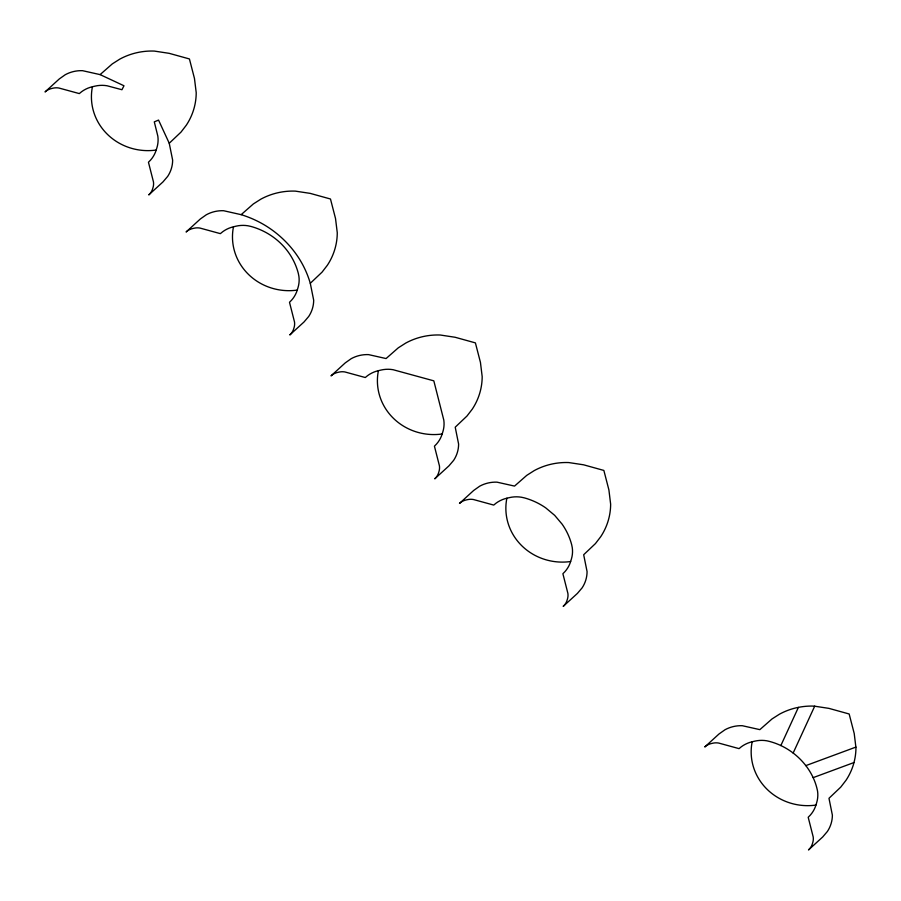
<?xml version="1.0" encoding="UTF-8"?>
<svg xmlns="http://www.w3.org/2000/svg" width="901" height="901" viewBox="0 0 901 901"><rect width="100%" height="100%" fill="white"/><g stroke="black" fill="none" stroke-linecap="round" stroke-linejoin="round"><path stroke-width="1.35" d="M92.544 86.71L92.431 86.733A28.922 27.537 0.7 0 0 81.608 91.711L79.311 93.591L58.937 88.028A14.461 13.774 0.7 0 0 52.922 88.197L51.661 88.501A14.461 13.774 0.7 0 0 46.199 91.001L45.05 91.936L59.252 78.973L65.277 74.704A32.245 30.702 0.7 0 1 82.543 70.683L100.101 74.614L123.978 85.764L121.939 89.728L107.084 85.775A28.922 27.537 0.7 0 0 95.056 86.124L92.544 86.71L92.195 87.994A56.425 53.722 0.7 0 0 156.2 150.05A28.922 27.537 0.7 0 1 150.523 160.141L148.451 162.236L153.452 181.867A14.461 13.774 0.7 0 1 153.012 187.577L152.652 188.76A14.461 13.774 0.7 0 1 149.791 193.861L148.755 194.909L162.957 181.934L167.687 176.382A32.245 30.702 0.7 0 0 172.643 160.13L169.242 143.259L158.542 120.092L154.296 121.86L157.833 136.164A28.922 27.537 0.7 0 1 156.954 147.584L156.2 150.05M233.539 226.77L233.246 228.043A56.425 53.722 0.7 0 0 297.251 290.099A28.922 27.537 0.7 0 1 291.575 300.179L289.503 302.285L294.492 321.905A14.461 13.774 0.7 0 1 294.064 327.615L293.692 328.809A14.461 13.774 0.7 0 1 290.843 333.899L289.807 334.947L304.009 321.984L308.739 316.431A32.245 30.702 0.7 0 0 313.683 300.179L310.293 283.308A105.293 100.259 0.7 0 0 300.326 260.502C291.575 245.996 279.175 233.821 264.669 225.104A105.293 100.259 0.7 0 0 241.153 214.663L223.594 210.721A32.245 30.702 0.7 0 0 206.329 214.753L200.304 219.011L186.102 231.985L187.25 231.039A14.461 13.774 0.7 0 1 192.656 228.55L193.974 228.246A14.461 13.774 0.7 0 1 199.977 228.066L220.362 233.641L222.66 231.76A28.922 27.537 0.7 0 1 233.483 226.782L236.107 226.162A28.922 27.537 0.7 0 1 248.124 225.813L251.075 226.478A68.206 64.94 0.7 0 1 298.31 273.375L298.884 276.202A28.922 27.537 0.7 0 1 298.006 287.622L297.251 290.099M378.465 370.66L378.172 371.933A56.425 53.722 0.7 0 0 442.177 433.989A28.922 27.537 0.7 0 1 436.501 444.069L434.428 446.175L439.418 465.794A14.461 13.774 0.7 0 1 438.978 471.505L438.618 472.687A14.461 13.774 0.7 0 1 435.769 477.789L434.733 478.836L448.935 465.873L453.665 460.321A32.245 30.702 0.7 0 0 458.609 444.069L455.219 427.198L466.977 416.037L472.282 409.133A64.5 61.414 0.7 0 0 482.181 376.629L480.447 362.416L475.401 342.887L455.118 337.267L440.274 335.014A64.5 61.414 0.7 0 0 405.754 343.067L398.276 347.831L386.079 358.553L368.52 354.611A32.245 30.702 0.7 0 0 351.255 358.643L345.229 362.9L331.027 375.875L332.165 374.929A14.461 13.774 0.7 0 1 337.582 372.44L338.889 372.136A14.461 13.774 0.7 0 1 344.903 371.955L365.288 377.53L367.574 375.649A28.922 27.537 0.7 0 1 378.409 370.671L381.033 370.052A28.922 27.537 0.7 0 1 393.05 369.703L433.82 380.841L443.799 420.091A28.922 27.537 0.7 0 1 442.932 431.511L442.177 433.989M506.925 498.197L506.632 499.481A56.425 53.722 0.7 0 0 570.637 561.526A28.922 27.537 0.7 0 1 564.961 571.617L562.888 573.723L567.878 593.342A14.461 13.774 0.7 0 1 567.45 599.052L567.078 600.235A14.461 13.774 0.7 0 1 564.229 605.337L563.193 606.384L577.395 593.421L582.125 587.857A32.245 30.702 0.7 0 0 587.069 571.606L583.679 554.734L595.437 543.585L600.742 536.669A64.5 61.414 0.7 0 0 610.641 504.166L608.907 489.953L603.861 470.435L583.578 464.803L568.734 462.562A64.5 61.414 0.7 0 0 534.214 470.615L526.736 475.379L514.539 486.089L496.98 482.159A32.245 30.702 0.7 0 0 479.715 486.18L473.689 490.448L459.487 503.411L460.625 502.476A14.461 13.774 0.7 0 1 466.042 499.987L467.36 499.683A14.461 13.774 0.7 0 1 473.363 499.503L493.748 505.078L496.046 503.186A28.922 27.537 0.7 0 1 506.869 498.208L509.493 497.6A28.922 27.537 0.7 0 1 521.51 497.251L524.461 497.904A68.206 64.94 0.7 0 1 545.724 507.871L554.667 515.338L562.123 524.168A68.206 64.94 0.7 0 1 571.696 544.801L572.27 547.639A28.922 27.537 0.7 0 1 571.392 559.059L570.637 561.526M752.234 741.76L751.93 743.032A56.425 53.722 0.7 0 0 815.946 805.077A28.922 27.537 0.7 0 1 810.269 815.168L808.197 817.275L813.186 836.894A14.461 13.774 0.7 0 1 812.747 842.604L812.375 843.843A14.461 13.774 0.7 0 1 809.537 848.888L808.501 849.936L822.703 836.973L827.422 831.42A32.245 30.702 0.7 0 0 832.378 815.157L828.976 798.297L840.734 787.136L846.05 780.232A64.5 61.414 0.7 0 0 853.405 764.645L854.497 760.489A64.5 61.414 0.7 0 0 855.95 747.729L854.216 733.515L849.159 713.986L828.886 708.366L814.042 706.114A64.5 61.414 0.7 0 0 800.584 706.958L796.18 707.826A64.5 61.414 0.7 0 0 779.511 714.166L772.044 718.93L759.847 729.641L742.278 725.71A32.245 30.702 0.7 0 0 725.023 729.742L718.987 734L704.785 746.963L705.933 746.028A14.461 13.774 0.7 0 1 711.351 743.539L712.657 743.235A14.461 13.774 0.7 0 1 718.671 743.055L739.057 748.63L741.343 746.749A28.922 27.537 0.7 0 1 752.166 741.771L754.79 741.151A28.922 27.537 0.7 0 1 766.819 740.802C791.45 746.073 812.713 766.233 817.567 791.191A28.922 27.537 0.7 0 1 816.689 802.611L815.946 805.077M780.852 745.555L798.399 707.386M793.15 753.056L814.707 706.159M100.101 74.614L112.298 63.892L119.777 59.139A64.5 61.414 0.7 0 1 154.296 51.075L169.14 53.328L189.424 58.948L194.47 78.477L196.215 92.69A64.5 61.414 0.7 0 1 186.316 125.194L181 132.109L169.242 143.259M241.153 214.663L253.35 203.941L260.828 199.177A64.5 61.414 0.7 0 1 295.348 191.125L310.192 193.377L330.476 198.997L335.521 218.526L337.267 232.74A64.5 61.414 0.7 0 1 327.367 265.243L322.051 272.147L310.293 283.308M805.809 765.625L855.927 747.087M813.164 777.642L853.957 762.55"/></g></svg>
